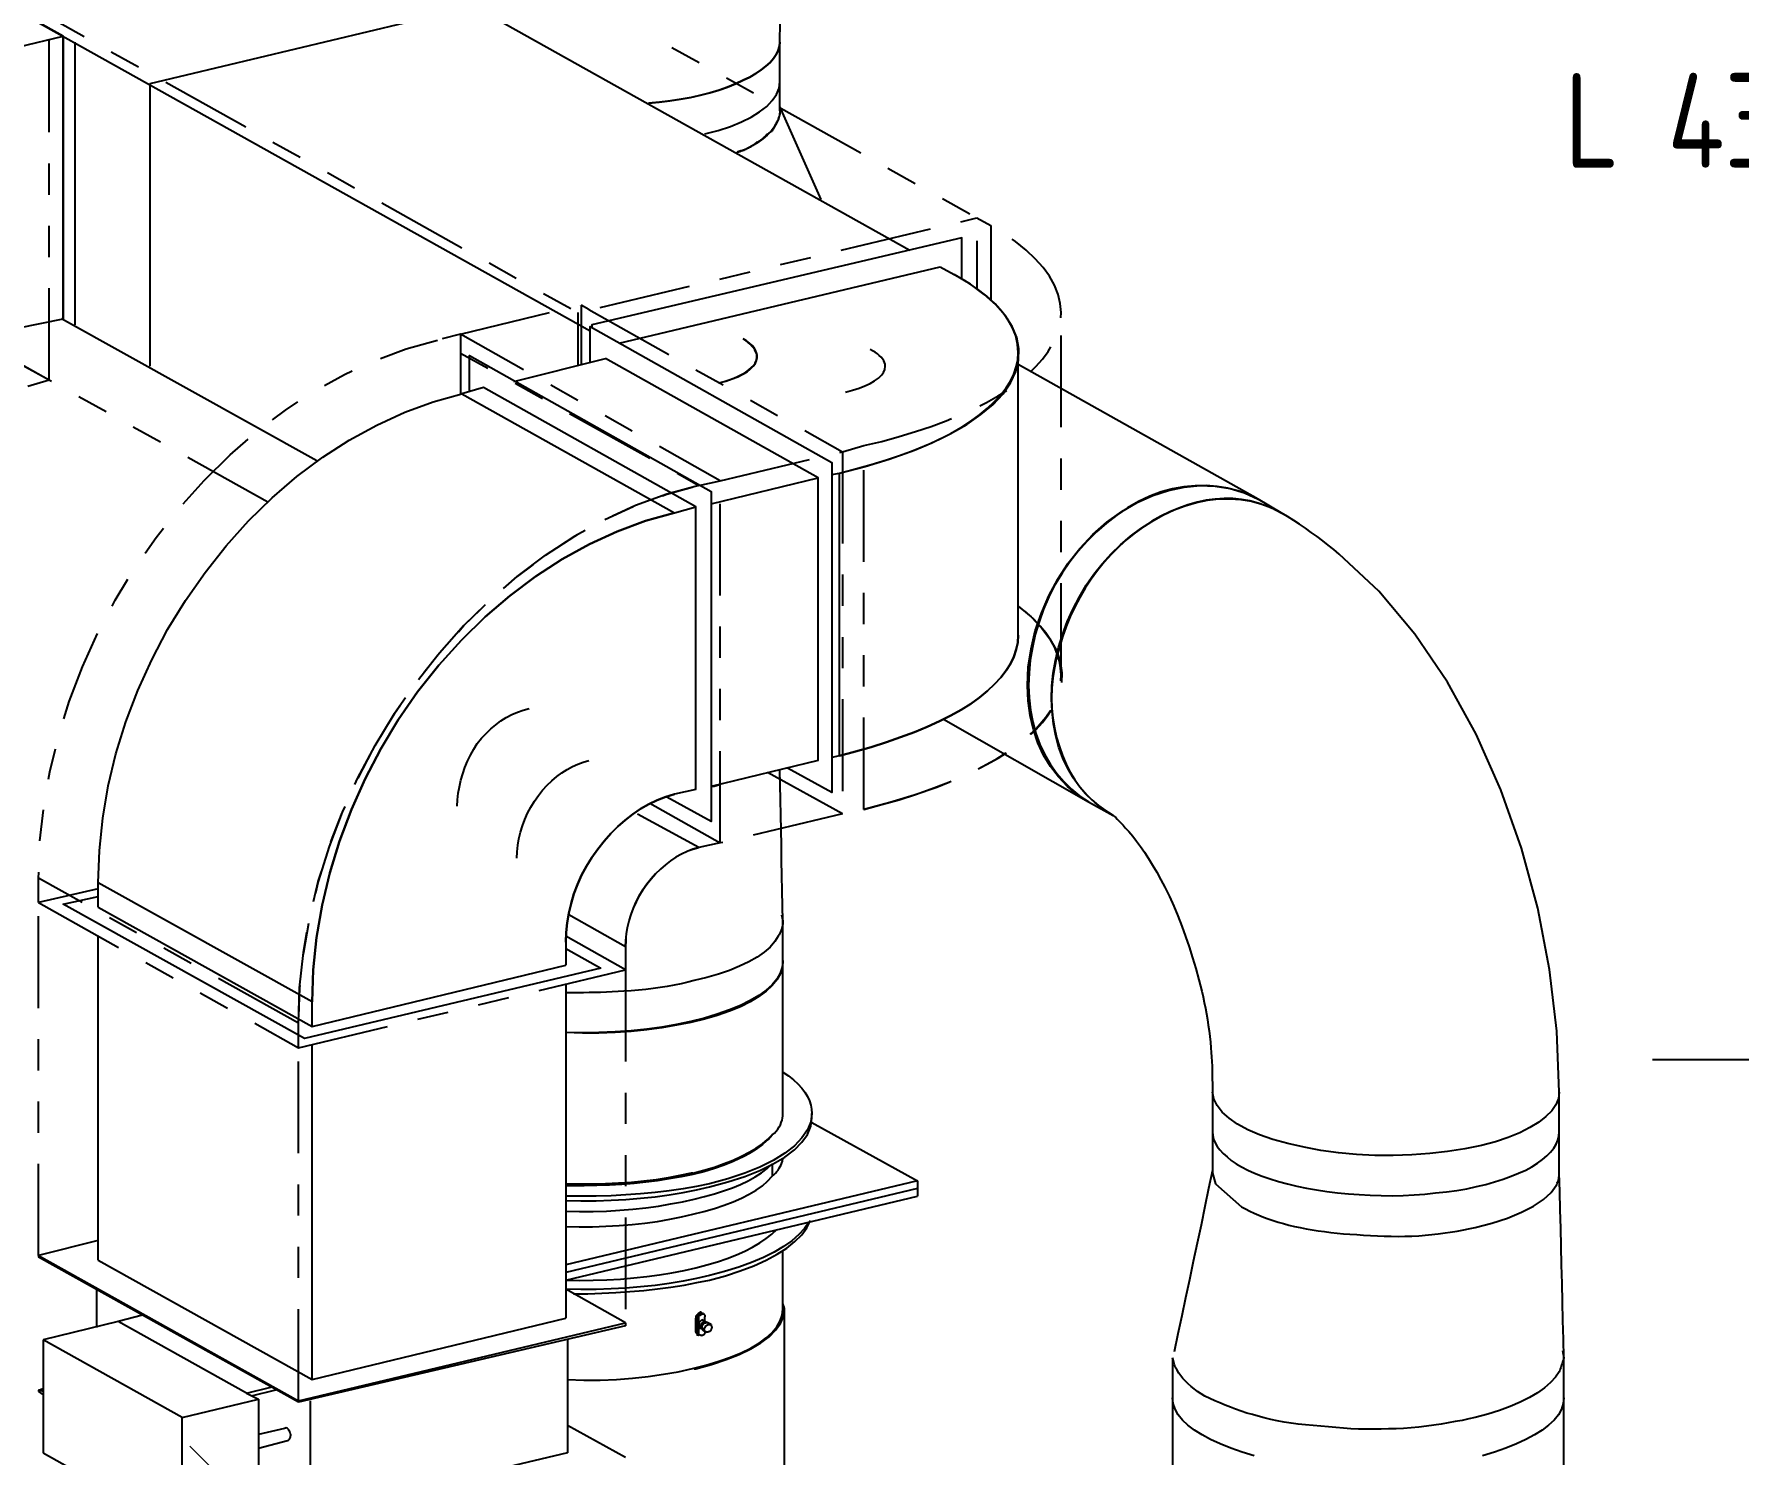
# Model space of a CAD drawing. Header units: metres. Extents: x 20 to 415, y 5 to 292.
# Drawn here: x 187.51 to 208.39, y 155.52 to 172.93 of the extents above; entities that cross this region are included whole.
import ezdxf

# ---------------------------------------------------------------- set-up
doc = ezdxf.new("R2010")
doc.units = ezdxf.units.M
for name, color, linetype in [('АРМАТУРА', 8, 'Continuous'), ('ВОЗДУХОВОДЫ', 7, 'Continuous'), ('ИЗОЛЯЦИЯ', 3, 'Continuous'), ('ОБОЗНАЧЕНИЯ', 7, 'Continuous'), ('ОБОРУДОВАНИЕ', 8, 'Continuous'), ('ПОЗИЦИИ', 1, 'Continuous')]:
    doc.layers.add(name, color=color, linetype=linetype)
doc.styles.add('GOST', font='isocpeur.ttf')

msp = doc.modelspace()

# ---------------------------------------------------------------- linework, layer by layer
at = {"layer": 'АРМАТУРА'}
for points in [[(198.327, 158.786), (194.021, 157.756)], [(188.291, 158.149), (187.561, 157.962)], [(187.561, 157.962), (187.561, 157.943)], [(187.561, 157.962), (190.744, 156.183)], [(190.744, 156.165), (187.561, 157.943)], [(188.291, 157.906), (190.913, 156.446)], [(188.273, 157.55), (188.273, 157.082)], [(194.751, 157.138), (194.021, 157.55)], [(195.687, 157.251), (195.687, 157.256), (195.685, 157.26), (195.683, 157.263), (195.681, 157.266), (195.678, 157.267), (195.675, 157.268), (195.673, 157.269), (195.671, 157.269), (195.669, 157.269), (195.669, 157.269)], [(188.535, 157.157), (187.617, 156.932)], [(188.834, 157.232), (188.535, 157.157)], [(190.108, 156.277), (188.535, 157.157)], [(190.744, 156.183), (194.751, 157.138)], [(194.751, 157.101), (190.744, 156.165)], [(190.913, 156.446), (194.021, 157.195)], [(194.751, 157.138), (194.751, 157.101)], [(195.631, 157.195), (195.631, 157.2), (195.631, 157.206), (195.632, 157.211), (195.632, 157.217), (195.634, 157.223), (195.635, 157.228), (195.637, 157.234), (195.641, 157.239), (195.645, 157.245), (195.65, 157.251), (195.655, 157.251), (195.661, 157.251), (195.667, 157.251), (195.672, 157.251), (195.678, 157.251), (195.683, 157.251), (195.689, 157.251), (195.695, 157.251), (195.7, 157.251), (195.706, 157.251)], [(195.706, 157.251), (195.7, 157.251), (195.695, 157.251), (195.689, 157.251), (195.683, 157.251), (195.678, 157.251), (195.672, 157.251), (195.667, 157.251), (195.661, 157.251), (195.655, 157.251), (195.65, 157.251), (195.645, 157.245), (195.641, 157.239), (195.637, 157.234), (195.635, 157.228), (195.634, 157.223), (195.632, 157.217), (195.632, 157.211), (195.631, 157.206), (195.631, 157.2), (195.631, 157.195)], [(195.631, 157.026), (195.631, 157.195)], [(195.65, 157.195), (195.65, 157.2), (195.65, 157.206), (195.65, 157.211), (195.651, 157.216), (195.652, 157.22), (195.654, 157.224), (195.656, 157.228), (195.659, 157.23), (195.663, 157.231), (195.669, 157.232), (195.674, 157.237), (195.68, 157.241), (195.685, 157.244), (195.69, 157.247), (195.694, 157.248), (195.698, 157.25), (195.701, 157.25), (195.704, 157.251), (195.705, 157.251), (195.706, 157.251)], [(195.65, 157.026), (195.65, 157.195)], [(195.687, 157.176), (195.65, 157.138)], [(195.65, 157.138), (195.65, 157.082)], [(195.706, 157.157), (195.669, 157.12)], [(195.669, 157.12), (195.669, 157.063)], [(195.725, 157.138), (195.724, 157.138), (195.721, 157.138), (195.717, 157.138), (195.712, 157.137), (195.706, 157.136), (195.701, 157.134), (195.695, 157.132), (195.691, 157.129), (195.688, 157.125), (195.687, 157.12), (195.682, 157.114), (195.678, 157.107), (195.675, 157.099), (195.674, 157.092), (195.673, 157.085), (195.674, 157.078), (195.675, 157.072), (195.678, 157.068), (195.682, 157.065), (195.687, 157.063)], [(195.725, 157.157), (195.687, 157.176)], [(195.762, 157.138), (195.756, 157.138), (195.749, 157.138), (195.741, 157.137), (195.733, 157.136), (195.725, 157.134), (195.716, 157.13), (195.708, 157.126), (195.7, 157.119), (195.693, 157.111), (195.687, 157.101), (195.687, 157.095), (195.687, 157.088), (195.688, 157.081), (195.689, 157.073), (195.69, 157.066), (195.691, 157.059), (195.694, 157.053), (195.697, 157.049), (195.701, 157.046), (195.706, 157.045)], [(195.706, 157.251), (195.711, 157.246), (195.715, 157.242), (195.718, 157.238), (195.721, 157.235), (195.722, 157.232), (195.724, 157.229), (195.724, 157.226), (195.724, 157.223), (195.725, 157.219), (195.725, 157.213)], [(195.762, 157.138), (195.706, 157.157)], [(195.743, 157.026), (195.738, 157.027), (195.733, 157.03), (195.727, 157.035), (195.723, 157.04), (195.72, 157.047), (195.718, 157.054), (195.717, 157.062), (195.718, 157.069), (195.72, 157.076), (195.725, 157.082), (195.73, 157.092), (195.736, 157.101), (195.742, 157.107), (195.748, 157.112), (195.755, 157.115), (195.762, 157.117), (195.77, 157.119), (195.779, 157.119), (195.789, 157.12), (195.8, 157.12)], [(195.725, 157.157), (195.725, 157.213)], [(195.762, 157.138), (195.725, 157.157)], [(195.8, 157.12), (195.762, 157.138)], [(195.8, 157.12), (195.8, 157.114), (195.801, 157.108), (195.803, 157.103), (195.805, 157.097), (195.807, 157.092), (195.808, 157.086), (195.808, 157.08), (195.807, 157.075), (195.804, 157.069), (195.8, 157.063), (195.799, 157.058), (195.798, 157.052), (195.795, 157.047), (195.792, 157.042), (195.788, 157.038), (195.783, 157.034), (195.778, 157.031), (195.773, 157.028), (195.768, 157.027), (195.762, 157.026)], [(189.321, 155.978), (187.617, 156.932)], [(187.617, 156.932), (187.617, 155.547)], [(194.04, 156.932), (194.04, 155.547)], [(195.65, 156.989), (195.645, 156.989), (195.641, 156.991), (195.637, 156.993), (195.635, 156.996), (195.634, 157), (195.632, 157.005), (195.632, 157.01), (195.631, 157.015), (195.631, 157.02), (195.631, 157.026)], [(195.631, 157.026), (195.631, 157.02), (195.631, 157.015), (195.632, 157.01), (195.632, 157.005), (195.634, 157), (195.635, 156.996), (195.637, 156.993), (195.641, 156.991), (195.645, 156.989), (195.65, 156.989)], [(195.669, 156.989), (195.663, 156.989), (195.659, 156.991), (195.656, 156.993), (195.654, 156.996), (195.652, 157), (195.651, 157.005), (195.65, 157.01), (195.65, 157.015), (195.65, 157.02), (195.65, 157.026)], [(195.725, 157.026), (195.724, 157.015), (195.721, 157.006), (195.716, 156.998), (195.71, 156.991), (195.704, 156.986), (195.696, 156.983), (195.689, 156.981), (195.682, 156.982), (195.675, 156.984), (195.669, 156.989)], [(195.706, 157.045), (195.743, 157.026)], [(195.762, 157.026), (195.762, 157.026), (195.76, 157.026), (195.758, 157.026), (195.756, 157.026), (195.753, 157.026), (195.75, 157.026), (195.748, 157.026), (195.745, 157.026), (195.744, 157.026), (195.743, 157.026)], [(187.561, 156.315), (187.617, 156.333)], [(187.561, 156.315), (187.561, 156.296)], [(187.617, 156.296), (187.561, 156.315)], [(190.108, 156.277), (190.407, 156.352)], [(190.108, 156.277), (190.257, 156.202)], [(190.463, 156.315), (190.164, 156.24)], [(189.321, 155.978), (190.257, 156.202)], [(190.257, 156.202), (190.257, 154.817)], [(190.744, 156.165), (190.744, 156.183)], [(190.894, 154.798), (190.894, 156.183)], [(189.321, 154.592), (189.321, 155.978)], [(190.576, 155.846), (190.257, 155.772)], [(190.651, 155.772), (190.645, 155.788), (190.639, 155.803), (190.633, 155.816), (190.627, 155.828), (190.62, 155.837), (190.613, 155.844), (190.605, 155.849), (190.596, 155.851), (190.586, 155.85), (190.576, 155.846)], [(194.04, 155.884), (194.751, 155.491)], [(190.257, 155.603), (190.613, 155.697)], [(190.613, 155.697), (190.619, 155.698), (190.624, 155.701), (190.629, 155.706), (190.635, 155.712), (190.639, 155.72), (190.643, 155.729), (190.646, 155.739), (190.649, 155.749), (190.65, 155.76), (190.651, 155.772)], [(187.617, 155.547), (189.321, 154.592)], [(194.04, 155.547), (190.894, 154.798)]]:
    msp.add_lwpolyline(points, dxfattribs=at)
at = {"layer": 'ВОЗДУХОВОДЫ'}
for points in [[(185.614, 177.341), (198.234, 170.282)], [(181.626, 176.386), (194.32, 169.29)], [(187.861, 172.903), (185.24, 174.364)], [(196.642, 172.829), (196.648, 173.072)], [(187.318, 172.772), (187.861, 172.903)], [(187.861, 169.44), (187.861, 172.903)], [(187.861, 172.903), (187.861, 169.44)], [(188.011, 169.365), (188.011, 172.829)], [(195.032, 172.08), (195.166, 172.093), (195.296, 172.109), (195.424, 172.129), (195.548, 172.152), (195.669, 172.178), (195.784, 172.208), (195.895, 172.241), (196, 172.277), (196.1, 172.317), (196.193, 172.361), (196.274, 172.401), (196.347, 172.443), (196.414, 172.488), (196.472, 172.533), (196.523, 172.581), (196.565, 172.629), (196.598, 172.678), (196.622, 172.728), (196.637, 172.778), (196.642, 172.829)], [(196.642, 172.829), (196.637, 172.778), (196.622, 172.728), (196.598, 172.678), (196.565, 172.629), (196.523, 172.581), (196.472, 172.533), (196.414, 172.488), (196.347, 172.443), (196.274, 172.401), (196.193, 172.361), (196.1, 172.317), (196.002, 172.277), (195.898, 172.241), (195.789, 172.208), (195.676, 172.178), (195.557, 172.152), (195.432, 172.129), (195.304, 172.109), (195.17, 172.093), (195.032, 172.08)], [(196.642, 172.342), (196.642, 172.829)], [(195.725, 171.705), (195.887, 171.748), (196.036, 171.797), (196.171, 171.851), (196.29, 171.91), (196.394, 171.974), (196.481, 172.042), (196.55, 172.114), (196.601, 172.188), (196.632, 172.264), (196.642, 172.342)], [(196.642, 171.986), (196.642, 172.342)], [(196.642, 171.986), (196.638, 171.935), (196.625, 171.885), (196.603, 171.836), (196.573, 171.786), (196.534, 171.738), (196.488, 171.691), (196.435, 171.645), (196.374, 171.601), (196.305, 171.558), (196.23, 171.518), (196.219, 171.513), (196.208, 171.509), (196.197, 171.505), (196.185, 171.502), (196.174, 171.499), (196.163, 171.496), (196.152, 171.493), (196.14, 171.49), (196.129, 171.486), (196.118, 171.481)], [(196.642, 171.967), (196.642, 171.949), (196.642, 171.943), (196.64, 171.937), (196.638, 171.932), (196.636, 171.926), (196.633, 171.921), (196.63, 171.915), (196.628, 171.909), (196.625, 171.904), (196.624, 171.898), (196.623, 171.892), (196.623, 171.887), (196.621, 171.881), (196.619, 171.875), (196.616, 171.869), (196.612, 171.862), (196.607, 171.855), (196.602, 171.847), (196.597, 171.838), (196.592, 171.828), (196.586, 171.818), (196.585, 171.812), (196.584, 171.806), (196.581, 171.8), (196.578, 171.794), (196.574, 171.787), (196.57, 171.78), (196.565, 171.772), (196.56, 171.763), (196.554, 171.753), (196.549, 171.743), (196.542, 171.737), (196.535, 171.731), (196.528, 171.726), (196.519, 171.72), (196.511, 171.715), (196.503, 171.709), (196.495, 171.703), (196.487, 171.698), (196.48, 171.692), (196.474, 171.686), (196.468, 171.681), (196.462, 171.675), (196.457, 171.67), (196.451, 171.664), (196.446, 171.658), (196.44, 171.653), (196.434, 171.647), (196.429, 171.642), (196.423, 171.636), (196.417, 171.63)], [(197.148, 170.9), (196.642, 172.042)], [(196.417, 171.63), (196.412, 171.63), (196.408, 171.628), (196.405, 171.626), (196.402, 171.624), (196.399, 171.621), (196.396, 171.618), (196.393, 171.616), (196.389, 171.614), (196.385, 171.612), (196.38, 171.612), (196.369, 171.605), (196.358, 171.598), (196.346, 171.591), (196.335, 171.583), (196.324, 171.574), (196.313, 171.566), (196.301, 171.558), (196.29, 171.55), (196.279, 171.543), (196.268, 171.537), (196.256, 171.531), (196.245, 171.525), (196.233, 171.52), (196.222, 171.514), (196.209, 171.509), (196.196, 171.503), (196.183, 171.497), (196.168, 171.492), (196.153, 171.486), (196.137, 171.481), (196.136, 171.481), (196.135, 171.481), (196.132, 171.481), (196.13, 171.481), (196.127, 171.481), (196.124, 171.481), (196.122, 171.481), (196.12, 171.481), (196.118, 171.481), (196.118, 171.481)], [(198.87, 169.926), (198.87, 170.432), (194.339, 169.365), (194.339, 169.327)], [(194.676, 169.14), (198.608, 170.076)], [(198.608, 170.076), (198.777, 169.983)], [(197.372, 167.549), (197.688, 167.631), (197.982, 167.721), (198.255, 167.818), (198.504, 167.921), (198.73, 168.031), (198.931, 168.146), (199.106, 168.266), (199.255, 168.391), (199.376, 168.52), (199.469, 168.653), (199.533, 168.794), (199.566, 168.934), (199.57, 169.072), (199.544, 169.21), (199.488, 169.346), (199.403, 169.48), (199.29, 169.611), (199.147, 169.738), (198.976, 169.863), (198.777, 169.983)], [(199.563, 169.028), (199.555, 169.129), (199.532, 169.23), (199.492, 169.33), (199.437, 169.429), (199.366, 169.526), (199.28, 169.622), (199.178, 169.716), (199.06, 169.808), (198.926, 169.897), (198.777, 169.983)], [(187.318, 169.327), (187.861, 169.44)], [(190.969, 167.698), (187.842, 169.44)], [(194.32, 168.897), (194.32, 169.346), (197.279, 167.68), (197.279, 163.635), (196.736, 163.935)], [(195.893, 168.653), (195.959, 168.671), (196.021, 168.691), (196.079, 168.713), (196.132, 168.736), (196.181, 168.761), (196.225, 168.787), (196.263, 168.814), (196.296, 168.841), (196.322, 168.869), (196.343, 168.897), (196.356, 168.93), (196.363, 168.962), (196.363, 168.993), (196.357, 169.024), (196.345, 169.054), (196.326, 169.083), (196.302, 169.112), (196.271, 169.14), (196.235, 169.168), (196.193, 169.196)], [(196.361, 168.972), (196.36, 168.994), (196.355, 169.017), (196.346, 169.039), (196.334, 169.061), (196.319, 169.084), (196.301, 169.106), (196.279, 169.129), (196.253, 169.151), (196.225, 169.174), (196.193, 169.196)], [(192.841, 168.541), (192.841, 168.99), (195.8, 167.324), (195.8, 163.28), (195.257, 163.579)], [(193.384, 168.672), (194.508, 168.953)], [(197.11, 164.029), (197.11, 167.492), (194.508, 168.953)], [(195.893, 168.653), (195.979, 168.677), (196.057, 168.703), (196.126, 168.73), (196.187, 168.76), (196.24, 168.791), (196.283, 168.825), (196.317, 168.859), (196.341, 168.895), (196.356, 168.933), (196.361, 168.972)], [(197.372, 167.549), (197.571, 167.6), (197.763, 167.654), (197.947, 167.711), (198.122, 167.77), (198.29, 167.832), (198.448, 167.896), (198.597, 167.964), (198.736, 168.034), (198.865, 168.108), (198.983, 168.185), (199.09, 168.264), (199.187, 168.345), (199.273, 168.426), (199.349, 168.509), (199.413, 168.592), (199.467, 168.677), (199.508, 168.763), (199.539, 168.85), (199.557, 168.938), (199.563, 169.028)], [(197.934, 168.859), (197.932, 168.882), (197.925, 168.904), (197.915, 168.926), (197.901, 168.948), (197.883, 168.969), (197.861, 168.99), (197.837, 169.01), (197.809, 169.029), (197.779, 169.048), (197.747, 169.065)], [(199.563, 165.564), (199.563, 169.028)], [(197.447, 168.541), (197.534, 168.565), (197.613, 168.59), (197.684, 168.618), (197.748, 168.648), (197.803, 168.679), (197.849, 168.712), (197.886, 168.747), (197.912, 168.783), (197.928, 168.82), (197.934, 168.859)], [(202.503, 167.23), (199.563, 168.878)], [(195.35, 167.062), (195.612, 167.137), (193.01, 168.597), (192.748, 168.522), (195.35, 167.062)], [(193.011, 168.591), (193.01, 168.591)], [(188.291, 162.531), (188.306, 162.925), (188.347, 163.321), (188.415, 163.717), (188.51, 164.111), (188.631, 164.501), (188.777, 164.886), (188.948, 165.263), (189.142, 165.631), (189.361, 165.988), (189.602, 166.332), (189.859, 166.658), (190.132, 166.964), (190.422, 167.247), (190.726, 167.507), (191.042, 167.743), (191.368, 167.953), (191.704, 168.138), (192.047, 168.294), (192.395, 168.423), (192.748, 168.522)], [(188.291, 162.231), (188.291, 162.531), (188.291, 162.531), (188.306, 162.925), (188.347, 163.321), (188.415, 163.717), (188.51, 164.111), (188.631, 164.501), (188.777, 164.886), (188.948, 165.263), (189.142, 165.631), (189.361, 165.988), (189.602, 166.332), (189.859, 166.658), (190.132, 166.964), (190.422, 167.247), (190.726, 167.507), (191.042, 167.743), (191.368, 167.953), (191.704, 168.138), (192.047, 168.294), (192.395, 168.423), (192.748, 168.522), (192.748, 168.522), (192.748, 168.522)], [(195.8, 167.174), (197.11, 167.492)], [(197.279, 167.53), (197.372, 167.549)], [(197.372, 164.085), (197.372, 167.549)], [(199.675, 164.946), (199.686, 165.171), (199.719, 165.395), (199.772, 165.617), (199.846, 165.835), (199.937, 166.046), (200.047, 166.25), (200.174, 166.444), (200.318, 166.626), (200.476, 166.795), (200.649, 166.949), (200.832, 167.079), (201.02, 167.187), (201.211, 167.273), (201.404, 167.337), (201.597, 167.378), (201.788, 167.396), (201.976, 167.39), (202.159, 167.361), (202.335, 167.308), (202.503, 167.23)], [(202.503, 167.23), (202.382, 167.286), (202.258, 167.331), (202.131, 167.365), (202, 167.386), (201.866, 167.397), (201.73, 167.395), (201.592, 167.381), (201.453, 167.356), (201.314, 167.318), (201.173, 167.268), (201.034, 167.201), (200.9, 167.122), (200.769, 167.034), (200.643, 166.937), (200.523, 166.83), (200.407, 166.715), (200.298, 166.592), (200.196, 166.462), (200.101, 166.325), (200.012, 166.182), (199.938, 166.034), (199.873, 165.882), (199.818, 165.728), (199.772, 165.571), (199.736, 165.414), (199.71, 165.257), (199.695, 165.101), (199.69, 164.946), (199.696, 164.795), (199.713, 164.646), (199.741, 164.498), (199.78, 164.357), (199.829, 164.223), (199.888, 164.097), (199.956, 163.98), (200.034, 163.87), (200.12, 163.769), (200.214, 163.678), (200.315, 163.596), (200.424, 163.523)], [(195.612, 163.673), (195.612, 167.137)], [(201.754, 167.193), (201.641, 167.161), (201.529, 167.121), (201.419, 167.074), (201.309, 167.02), (201.201, 166.959), (201.096, 166.891), (200.993, 166.817), (200.893, 166.736), (200.797, 166.649), (200.705, 166.556), (200.617, 166.459), (200.535, 166.357), (200.457, 166.251), (200.384, 166.141), (200.317, 166.027), (200.255, 165.91), (200.199, 165.791), (200.149, 165.668), (200.106, 165.542), (200.069, 165.414), (200.033, 165.29), (200.006, 165.165), (199.986, 165.04), (199.974, 164.916), (199.97, 164.792), (199.974, 164.669), (199.986, 164.547), (200.006, 164.428), (200.033, 164.311), (200.069, 164.197), (200.106, 164.088), (200.149, 163.984), (200.199, 163.885), (200.256, 163.793), (200.319, 163.706), (200.388, 163.624), (200.463, 163.548), (200.544, 163.478), (200.631, 163.414), (200.724, 163.355)], [(200.724, 163.355), (200.61, 163.427), (200.504, 163.509), (200.407, 163.601), (200.318, 163.701), (200.239, 163.811), (200.17, 163.929), (200.11, 164.055), (200.061, 164.189), (200.022, 164.33), (199.994, 164.478), (199.977, 164.631), (199.971, 164.785), (199.976, 164.941), (199.992, 165.098), (200.019, 165.255), (200.057, 165.412), (200.105, 165.569), (200.164, 165.725), (200.233, 165.879), (200.312, 166.032), (200.395, 166.175), (200.488, 166.31), (200.59, 166.438), (200.699, 166.559), (200.815, 166.671), (200.937, 166.775), (201.065, 166.87), (201.198, 166.956), (201.334, 167.033), (201.473, 167.099), (201.609, 167.15), (201.746, 167.189), (201.883, 167.216), (202.02, 167.232), (202.156, 167.235), (202.29, 167.226), (202.42, 167.204), (202.546, 167.17), (202.668, 167.122), (202.783, 167.062)], [(202.783, 167.062), (202.692, 167.109), (202.597, 167.149), (202.5, 167.182), (202.399, 167.208), (202.297, 167.226), (202.192, 167.236), (202.085, 167.238), (201.976, 167.231), (201.865, 167.216), (201.754, 167.193)], [(202.783, 167.062), (202.503, 167.23)], [(190.913, 161.07), (190.927, 161.465), (190.968, 161.861), (191.036, 162.257), (191.13, 162.651), (191.25, 163.041), (191.394, 163.426), (191.562, 163.802), (191.754, 164.17), (191.968, 164.527), (192.205, 164.871), (192.466, 165.198), (192.742, 165.503), (193.033, 165.787), (193.336, 166.047), (193.651, 166.283), (193.976, 166.493), (194.31, 166.677), (194.651, 166.834), (194.998, 166.963), (195.35, 167.062)], [(190.913, 161.07), (190.927, 161.465), (190.968, 161.861), (191.036, 162.257), (191.13, 162.651), (191.25, 163.041), (191.394, 163.426), (191.562, 163.802), (191.754, 164.17), (191.968, 164.527), (192.205, 164.871), (192.466, 165.198), (192.742, 165.503), (193.033, 165.787), (193.336, 166.047), (193.651, 166.283), (193.976, 166.493), (194.31, 166.677), (194.651, 166.834), (194.998, 166.963), (195.35, 167.062)], [(195.35, 167.062), (194.998, 166.963), (194.651, 166.834), (194.31, 166.677), (193.976, 166.493), (193.651, 166.283), (193.336, 166.047), (193.033, 165.787), (192.742, 165.503), (192.466, 165.198), (192.205, 164.871), (191.968, 164.527), (191.754, 164.17), (191.562, 163.802), (191.394, 163.426), (191.25, 163.041), (191.13, 162.651), (191.036, 162.257), (190.968, 161.861), (190.927, 161.465), (190.913, 161.07), (190.913, 161.07), (190.913, 161.07)], [(206.191, 159.966), (206.161, 160.713), (206.072, 161.467), (205.927, 162.217), (205.727, 162.954), (205.475, 163.668), (205.172, 164.35), (204.82, 164.989), (204.422, 165.576), (203.98, 166.102), (203.495, 166.556), (203.427, 166.612), (203.36, 166.666), (203.292, 166.72), (203.223, 166.772), (203.153, 166.823), (203.082, 166.873), (203.01, 166.922), (202.937, 166.97), (202.861, 167.016), (202.783, 167.062)], [(199.563, 165.564), (199.557, 165.475), (199.539, 165.386), (199.508, 165.299), (199.467, 165.213), (199.413, 165.129), (199.349, 165.045), (199.273, 164.962), (199.187, 164.881), (199.09, 164.801), (198.983, 164.721), (198.865, 164.649), (198.736, 164.578), (198.597, 164.508), (198.448, 164.441), (198.29, 164.375), (198.122, 164.312), (197.947, 164.251), (197.763, 164.192), (197.571, 164.137), (197.372, 164.085), (197.372, 164.085), (197.279, 164.066)], [(197.372, 164.085), (197.571, 164.137), (197.763, 164.192), (197.947, 164.251), (198.122, 164.312), (198.29, 164.375), (198.448, 164.441), (198.597, 164.508), (198.736, 164.578), (198.865, 164.649), (198.983, 164.721), (199.09, 164.801), (199.187, 164.881), (199.273, 164.962), (199.349, 165.045), (199.413, 165.129), (199.467, 165.213), (199.508, 165.299), (199.539, 165.386), (199.557, 165.475), (199.563, 165.564)], [(197.372, 164.085), (197.571, 164.137), (197.763, 164.192), (197.947, 164.251), (198.122, 164.312), (198.29, 164.375), (198.448, 164.441), (198.597, 164.508), (198.736, 164.578), (198.865, 164.649), (198.983, 164.721), (199.09, 164.801), (199.187, 164.881), (199.273, 164.962), (199.349, 165.045), (199.413, 165.129), (199.467, 165.213), (199.508, 165.299), (199.539, 165.386), (199.557, 165.475), (199.563, 165.564)], [(200.424, 163.523), (200.29, 163.609), (200.167, 163.711), (200.056, 163.826), (199.958, 163.954), (199.874, 164.094), (199.804, 164.246), (199.749, 164.408), (199.708, 164.579), (199.684, 164.759), (199.675, 164.946)], [(192.691, 163.467), (192.694, 163.546), (192.702, 163.626), (192.716, 163.706), (192.734, 163.786), (192.757, 163.865), (192.785, 163.943), (192.816, 164.019), (192.852, 164.094), (192.892, 164.166), (192.935, 164.235), (192.987, 164.3), (193.043, 164.36), (193.101, 164.416), (193.162, 164.467), (193.225, 164.513), (193.291, 164.554), (193.359, 164.59), (193.428, 164.62), (193.499, 164.646), (193.571, 164.665)], [(192.691, 163.467), (192.694, 163.546), (192.702, 163.626), (192.716, 163.706), (192.734, 163.786), (192.757, 163.865), (192.785, 163.943), (192.816, 164.019), (192.852, 164.094), (192.892, 164.166), (192.935, 164.235), (192.987, 164.3), (193.043, 164.36), (193.101, 164.416), (193.162, 164.467), (193.225, 164.513), (193.291, 164.554), (193.359, 164.59), (193.428, 164.62), (193.499, 164.646), (193.571, 164.665)], [(198.646, 164.534), (200.424, 163.523)], [(193.422, 162.83), (193.425, 162.91), (193.433, 162.989), (193.446, 163.069), (193.466, 163.149), (193.49, 163.228), (193.519, 163.306), (193.553, 163.383), (193.592, 163.457), (193.636, 163.529), (193.684, 163.598), (193.736, 163.663), (193.791, 163.724), (193.849, 163.78), (193.909, 163.831), (193.972, 163.877), (194.036, 163.918), (194.101, 163.953), (194.167, 163.984), (194.234, 164.009), (194.302, 164.029)], [(193.422, 162.83), (193.425, 162.91), (193.433, 162.989), (193.446, 163.069), (193.466, 163.149), (193.49, 163.228), (193.519, 163.306), (193.553, 163.383), (193.592, 163.457), (193.636, 163.529), (193.684, 163.598), (193.736, 163.663), (193.791, 163.724), (193.849, 163.78), (193.909, 163.831), (193.972, 163.877), (194.036, 163.918), (194.101, 163.953), (194.167, 163.984), (194.234, 164.009), (194.302, 164.029)], [(197.11, 164.029), (195.8, 163.71)], [(195.8, 163.71), (195.811, 163.711), (195.824, 163.712), (195.837, 163.715), (195.851, 163.718), (195.865, 163.722), (195.879, 163.727), (195.893, 163.731), (195.906, 163.737), (195.919, 163.742), (195.931, 163.748)], [(196.68, 162.063), (196.675, 162.248), (196.67, 162.433), (196.667, 162.619), (196.664, 162.804), (196.661, 162.989), (196.658, 163.175), (196.655, 163.36), (196.651, 163.546), (196.647, 163.731), (196.642, 163.916)], [(195.35, 163.617), (195.244, 163.584), (195.14, 163.543), (195.037, 163.493), (194.937, 163.436), (194.84, 163.371), (194.746, 163.299), (194.656, 163.219), (194.571, 163.133), (194.49, 163.041), (194.414, 162.943), (194.339, 162.839), (194.272, 162.732), (194.214, 162.622), (194.162, 162.508), (194.119, 162.393), (194.084, 162.275), (194.056, 162.157), (194.037, 162.038), (194.025, 161.919), (194.021, 161.801)], [(194.021, 161.801), (194.025, 161.919), (194.037, 162.038), (194.056, 162.157), (194.084, 162.275), (194.119, 162.393), (194.162, 162.508), (194.214, 162.622), (194.272, 162.732), (194.339, 162.839), (194.414, 162.943), (194.49, 163.041), (194.571, 163.133), (194.656, 163.219), (194.746, 163.299), (194.84, 163.371), (194.937, 163.436), (195.037, 163.493), (195.14, 163.543), (195.244, 163.584), (195.35, 163.617), (195.35, 163.617), (195.35, 163.617)], [(195.612, 163.673), (195.35, 163.617)], [(200.424, 163.523), (200.724, 163.355)], [(200.724, 163.355), (200.721, 163.358), (200.723, 163.357), (200.73, 163.352), (200.741, 163.342), (200.757, 163.329), (200.775, 163.311), (200.796, 163.29), (200.82, 163.265), (200.846, 163.237), (200.874, 163.205), (200.919, 163.157), (200.966, 163.102), (201.013, 163.041), (201.061, 162.975), (201.11, 162.903), (201.16, 162.826), (201.209, 162.744), (201.26, 162.658), (201.31, 162.568), (201.36, 162.475), (201.415, 162.361), (201.468, 162.243), (201.519, 162.123), (201.567, 162), (201.613, 161.873), (201.657, 161.744), (201.699, 161.612), (201.738, 161.478), (201.775, 161.341), (201.81, 161.201), (201.826, 161.133), (201.841, 161.065), (201.855, 160.995), (201.868, 160.925), (201.88, 160.855), (201.891, 160.785), (201.9, 160.715), (201.909, 160.645), (201.916, 160.577), (201.922, 160.509), (201.927, 160.452), (201.931, 160.396), (201.934, 160.341), (201.937, 160.285), (201.939, 160.23), (201.94, 160.176), (201.94, 160.122), (201.941, 160.069), (201.941, 160.017), (201.941, 159.966)], [(190.913, 161.07), (188.291, 162.531)], [(194.451, 161.482), (190.819, 160.621), (187.861, 162.269), (188.291, 162.362)], [(188.291, 162.231), (190.913, 160.771)], [(196.68, 162.063), (196.679, 162.045), (196.677, 162.027), (196.675, 162.008), (196.671, 161.989), (196.666, 161.969), (196.659, 161.949), (196.652, 161.93), (196.644, 161.911), (196.634, 161.893), (196.623, 161.875), (196.581, 161.809), (196.523, 161.743), (196.451, 161.68), (196.363, 161.62), (196.263, 161.562), (196.15, 161.507), (196.026, 161.457), (195.891, 161.41), (195.747, 161.369), (195.594, 161.332), (195.514, 161.311), (195.432, 161.292), (195.349, 161.275), (195.264, 161.259), (195.177, 161.246), (195.089, 161.234), (195.001, 161.224), (194.912, 161.215), (194.822, 161.208), (194.732, 161.201), (194.66, 161.196), (194.588, 161.192), (194.517, 161.189), (194.447, 161.187), (194.377, 161.185), (194.306, 161.184), (194.236, 161.183), (194.165, 161.183), (194.093, 161.183), (194.021, 161.183)], [(196.661, 162.138), (196.68, 162.063)], [(196.68, 161.576), (196.68, 162.063)], [(188.291, 157.906), (188.291, 161.875)], [(194.021, 161.801), (194.021, 161.52)], [(194.021, 161.726), (194.451, 161.482)], [(190.913, 160.771), (194.021, 161.52)], [(196.68, 161.576), (196.671, 161.498), (196.646, 161.423), (196.605, 161.351), (196.547, 161.281), (196.474, 161.213), (196.384, 161.149), (196.28, 161.087), (196.159, 161.028), (196.024, 160.973), (195.874, 160.921), (195.718, 160.873), (195.552, 160.831), (195.378, 160.794), (195.198, 160.763), (195.011, 160.738), (194.819, 160.718), (194.623, 160.704), (194.424, 160.696), (194.223, 160.693), (194.021, 160.696)], [(196.68, 161.557), (196.671, 161.484), (196.646, 161.412), (196.605, 161.34), (196.547, 161.27), (196.474, 161.201), (196.384, 161.135), (196.28, 161.072), (196.159, 161.011), (196.024, 160.955), (195.874, 160.902), (195.718, 160.859), (195.552, 160.819), (195.378, 160.784), (195.198, 160.754), (195.011, 160.729), (194.819, 160.709), (194.623, 160.695), (194.424, 160.689), (194.223, 160.689), (194.021, 160.696)], [(196.68, 159.703), (196.68, 161.576)], [(194.021, 161.276), (194.021, 157.195)], [(190.913, 160.771), (190.913, 161.07)], [(190.913, 156.446), (190.913, 160.546)], [(201.941, 159.966), (201.941, 159.479)], [(205.236, 159.31), (205.034, 159.269), (204.823, 159.237), (204.605, 159.212), (204.383, 159.196), (204.157, 159.189), (203.931, 159.19), (203.707, 159.201), (203.486, 159.222), (203.271, 159.252), (203.064, 159.292), (202.865, 159.335), (202.683, 159.385), (202.52, 159.442), (202.375, 159.505), (202.25, 159.572), (202.145, 159.645), (202.061, 159.721), (201.998, 159.8), (201.958, 159.882), (201.941, 159.966)], [(206.191, 159.966), (206.181, 159.888), (206.149, 159.811), (206.098, 159.737), (206.027, 159.665), (205.938, 159.596), (205.831, 159.53), (205.707, 159.468), (205.566, 159.411), (205.409, 159.358), (205.236, 159.31)], [(206.191, 159.479), (206.191, 159.966)], [(206.191, 159.966), (206.191, 159.966), (206.191, 159.966)], [(201.941, 159.479), (201.941, 158.973)], [(201.941, 159.479), (201.945, 159.434), (201.956, 159.389), (201.975, 159.345), (202.001, 159.3), (202.034, 159.257), (202.074, 159.213), (202.121, 159.171), (202.173, 159.129), (202.232, 159.088), (202.297, 159.048)], [(202.297, 159.048), (202.374, 159.009), (202.458, 158.972), (202.549, 158.936), (202.647, 158.902), (202.751, 158.87), (202.86, 158.841), (202.975, 158.813), (203.094, 158.789), (203.218, 158.767), (203.345, 158.749), (203.475, 158.733), (203.607, 158.72), (203.741, 158.709), (203.875, 158.702), (204.01, 158.697), (204.145, 158.696), (204.279, 158.699), (204.412, 158.705), (204.544, 158.715), (204.674, 158.73), (204.807, 158.743), (204.935, 158.761), (205.058, 158.782), (205.177, 158.807), (205.29, 158.835), (205.398, 158.866), (205.502, 158.899), (205.6, 158.935), (205.692, 158.972), (205.779, 159.011), (205.854, 159.051), (205.923, 159.094), (205.984, 159.138), (206.037, 159.184), (206.083, 159.231), (206.122, 159.279), (206.152, 159.328), (206.173, 159.378), (206.187, 159.428), (206.191, 159.479)], [(206.191, 158.973), (206.191, 159.479)], [(196.549, 158.936), (196.57, 158.953), (196.589, 158.972), (196.606, 158.991), (196.622, 159.011), (196.635, 159.032), (196.647, 159.053), (196.657, 159.075), (196.666, 159.097), (196.673, 159.119), (196.68, 159.142)], [(196.549, 159.086), (196.549, 158.936)], [(201.941, 159.011), (201.895, 158.786), (201.849, 158.562), (201.802, 158.337), (201.755, 158.113), (201.707, 157.89), (201.659, 157.667), (201.612, 157.445), (201.565, 157.223), (201.518, 157.002), (201.473, 156.783)], [(201.941, 158.973), (201.978, 158.842)], [(202.297, 158.561), (202.348, 158.534), (202.4, 158.507), (202.454, 158.482), (202.509, 158.458), (202.566, 158.435), (202.624, 158.413), (202.684, 158.392), (202.747, 158.373), (202.811, 158.354), (202.877, 158.337), (202.946, 158.32), (203.016, 158.305), (203.088, 158.291), (203.162, 158.278), (203.237, 158.266), (203.314, 158.256), (203.391, 158.246), (203.469, 158.238), (203.547, 158.231), (203.626, 158.224), (203.71, 158.219), (203.794, 158.213), (203.879, 158.209), (203.963, 158.204), (204.047, 158.201), (204.131, 158.199), (204.216, 158.198), (204.3, 158.199), (204.384, 158.201), (204.469, 158.206), (204.707, 158.228), (204.939, 158.263), (205.159, 158.307), (205.366, 158.361), (205.557, 158.423), (205.728, 158.493), (205.876, 158.569), (205.998, 158.65), (206.092, 158.735), (206.154, 158.823), (206.159, 158.835), (206.165, 158.848), (206.17, 158.862), (206.175, 158.876), (206.179, 158.891), (206.183, 158.907), (206.187, 158.923), (206.189, 158.94), (206.191, 158.956), (206.191, 158.973)], [(206.247, 156.708), (206.242, 156.937), (206.236, 157.166), (206.23, 157.394), (206.225, 157.621), (206.219, 157.848), (206.214, 158.073), (206.208, 158.299), (206.202, 158.524), (206.197, 158.749), (206.191, 158.973)], [(201.978, 158.842), (202.297, 158.561)], [(188.298, 157.914), (188.298, 157.914)], [(196.68, 157.307), (196.68, 158.018)], [(194.04, 156.446), (194.242, 156.438), (194.443, 156.438), (194.642, 156.446), (194.838, 156.46), (195.03, 156.481), (195.217, 156.508), (195.397, 156.54), (195.571, 156.579), (195.737, 156.622), (195.893, 156.67), (196.038, 156.718), (196.169, 156.771), (196.286, 156.828), (196.388, 156.889), (196.476, 156.954), (196.548, 157.021), (196.605, 157.09), (196.646, 157.162), (196.671, 157.234), (196.68, 157.307)], [(195.612, 156.577), (195.806, 156.63), (195.984, 156.689), (196.144, 156.752), (196.286, 156.82), (196.408, 156.893), (196.51, 156.969), (196.591, 157.049), (196.65, 157.132), (196.686, 157.218), (196.698, 157.307)], [(195.669, 157.269), (195.663, 157.264), (195.657, 157.26), (195.652, 157.257), (195.647, 157.254), (195.643, 157.251), (195.639, 157.248), (195.636, 157.245), (195.633, 157.241), (195.632, 157.237), (195.631, 157.232), (195.626, 157.231), (195.622, 157.23), (195.619, 157.228), (195.616, 157.224), (195.615, 157.22), (195.614, 157.216), (195.613, 157.211), (195.613, 157.206), (195.612, 157.2), (195.612, 157.195)], [(196.698, 157.307), (196.698, 157.318), (196.696, 157.327), (196.694, 157.336), (196.692, 157.344), (196.689, 157.351), (196.686, 157.358), (196.684, 157.365), (196.682, 157.371), (196.68, 157.376), (196.68, 157.382)], [(196.698, 156.82), (196.698, 157.307)], [(195.612, 157.026), (195.612, 157.195)], [(195.612, 157.026), (195.612, 157.025), (195.613, 157.024), (195.613, 157.022), (195.614, 157.019), (195.615, 157.017), (195.616, 157.014), (195.619, 157.011), (195.622, 157.009), (195.626, 157.008), (195.631, 157.007), (195.631, 157.007), (195.631, 157.005), (195.631, 157.003), (195.631, 157.001), (195.631, 156.998), (195.631, 156.995), (195.631, 156.993), (195.631, 156.991), (195.631, 156.989), (195.631, 156.989)], [(196.698, 154.199), (196.698, 156.82)], [(201.454, 156.708), (201.454, 156.221)], [(201.847, 156.24), (201.803, 156.268), (201.76, 156.298), (201.719, 156.329), (201.68, 156.36), (201.644, 156.392), (201.61, 156.424), (201.579, 156.457), (201.553, 156.491), (201.529, 156.524), (201.51, 156.558), (201.5, 156.57), (201.492, 156.582), (201.485, 156.596), (201.48, 156.611), (201.475, 156.626), (201.471, 156.642), (201.467, 156.658), (201.463, 156.674), (201.459, 156.691), (201.454, 156.708)], [(206.247, 156.708), (206.242, 156.691), (206.236, 156.674), (206.23, 156.657), (206.225, 156.64), (206.219, 156.623), (206.214, 156.607), (206.208, 156.59), (206.202, 156.573), (206.197, 156.556), (206.191, 156.539), (206.145, 156.473), (206.084, 156.407), (206.01, 156.344), (205.923, 156.282), (205.824, 156.223), (205.712, 156.167), (205.59, 156.114), (205.457, 156.065), (205.314, 156.019), (205.161, 155.978), (205.082, 155.961), (205, 155.944), (204.916, 155.928), (204.83, 155.913), (204.742, 155.898), (204.653, 155.884), (204.562, 155.872), (204.47, 155.862), (204.376, 155.853), (204.281, 155.846), (204.191, 155.841), (204.1, 155.838), (204.008, 155.835), (203.915, 155.834), (203.823, 155.835), (203.73, 155.837), (203.638, 155.841), (203.546, 155.847), (203.454, 155.855), (203.364, 155.865), (203.269, 155.871), (203.175, 155.879), (203.083, 155.888), (202.993, 155.898), (202.905, 155.91), (202.819, 155.923), (202.736, 155.939), (202.655, 155.956), (202.577, 155.975), (202.503, 155.996), (202.431, 156.014), (202.361, 156.034), (202.293, 156.056), (202.226, 156.079), (202.161, 156.104), (202.097, 156.13), (202.034, 156.157), (201.971, 156.184), (201.909, 156.212), (201.847, 156.24)], [(206.229, 156.801), (206.247, 156.708)], [(206.247, 156.221), (206.247, 156.708)], [(195.594, 156.577), (195.599, 156.577), (195.603, 156.577), (195.606, 156.577), (195.608, 156.577), (195.61, 156.577), (195.611, 156.577), (195.612, 156.577), (195.612, 156.577), (195.612, 156.577), (195.612, 156.577)], [(187.561, 156.296), (187.617, 156.258)], [(201.454, 156.221), (201.454, 154.199)], [(202.452, 155.511), (202.305, 155.555), (202.166, 155.603), (202.037, 155.655), (201.919, 155.709), (201.814, 155.765), (201.721, 155.823), (201.641, 155.884), (201.575, 155.947), (201.523, 156.012), (201.485, 156.079), (201.462, 156.149), (201.454, 156.221)], [(202.452, 155.511), (202.305, 155.555), (202.166, 155.603), (202.037, 155.655), (201.919, 155.709), (201.814, 155.765), (201.721, 155.823), (201.641, 155.884), (201.575, 155.947), (201.523, 156.012), (201.485, 156.079), (201.462, 156.149), (201.454, 156.221)], [(206.247, 156.221), (206.24, 156.149), (206.216, 156.079), (206.179, 156.012), (206.126, 155.947), (206.06, 155.884), (205.98, 155.823), (205.888, 155.765), (205.782, 155.709), (205.665, 155.655), (205.536, 155.603), (205.397, 155.555), (205.249, 155.511)], [(206.247, 156.221), (206.24, 156.149), (206.216, 156.079), (206.179, 156.012), (206.126, 155.947), (206.06, 155.884), (205.98, 155.823), (205.888, 155.765), (205.782, 155.709), (205.665, 155.655), (205.536, 155.603), (205.397, 155.555), (205.249, 155.511)], [(206.247, 154.367), (206.247, 156.221)]]:
    msp.add_lwpolyline(points, dxfattribs=at)
at = {"layer": 'ИЗОЛЯЦИЯ'}
for points in [[(187.786, 173.084), (188.119, 172.898)], [(187.692, 171.724), (187.692, 172.847)], [(188.452, 172.712), (188.786, 172.525)], [(195.32, 172.765), (195.653, 172.579)], [(189.119, 172.339), (190.1, 171.791)], [(195.987, 172.392), (196.32, 172.206)], [(196.654, 172.019), (197.634, 171.471)], [(190.433, 171.604), (190.767, 171.418)], [(187.692, 170.96), (187.692, 171.342)], [(197.967, 171.285), (198.301, 171.098)], [(191.1, 171.231), (191.433, 171.045)], [(191.767, 170.859), (192.747, 170.31)], [(198.634, 170.912), (198.968, 170.726)], [(198.858, 170.628), (199.057, 170.675)], [(199.057, 170.675), (199.226, 170.582)], [(187.692, 170.196), (187.692, 170.578)], [(197.393, 170.28), (198.486, 170.54)], [(199.226, 170.582), (199.226, 169.664)], [(199.531, 170.385), (199.487, 170.415)], [(199.057, 170.396), (199.057, 169.814)], [(199.66, 170.282), (199.531, 170.385)], [(199.772, 170.176), (199.66, 170.282)], [(193.081, 170.124), (193.414, 169.938)], [(195.907, 169.927), (196.278, 170.015)], [(196.65, 170.104), (197.022, 170.192)], [(199.867, 170.069), (199.772, 170.176)], [(199.946, 169.96), (199.867, 170.069)], [(187.692, 168.691), (187.692, 169.814)], [(194.442, 169.579), (195.535, 169.839)], [(200.007, 169.85), (199.946, 169.96)], [(200.052, 169.739), (200.007, 169.85)], [(193.747, 169.751), (194.081, 169.565)], [(194.193, 169.604), (194.194, 169.604)], [(194.302, 169.552), (194.208, 169.608)], [(194.208, 169.608), (194.208, 168.878)], [(200.078, 169.627), (200.052, 169.739)], [(200.087, 169.515), (200.078, 169.627)], [(192.729, 169.252), (193.821, 169.515)], [(194.171, 168.859), (194.171, 169.515)], [(194.302, 169.552), (195.282, 169.003)], [(200.083, 169.453), (200.087, 169.515)], [(192.063, 169.07), (192.448, 169.178)], [(192.448, 169.178), (192.45, 169.178)], [(192.448, 169.178), (192.45, 169.178)], [(192.729, 169.252), (192.504, 169.192)], [(193.504, 168.815), (192.729, 169.252)], [(192.729, 169.252), (192.729, 168.522)], [(200.087, 168.11), (200.087, 169.234)], [(191.751, 168.955), (192.063, 169.07)], [(192.732, 169.02), (193.066, 168.835)], [(199.861, 168.946), (199.93, 169.04)], [(199.93, 169.04), (199.963, 169.094)], [(187.721, 168.671), (187.318, 168.897)], [(187.318, 168.897), (187.692, 168.691)], [(191.064, 168.622), (191.308, 168.757)], [(191.308, 168.757), (191.402, 168.801)], [(195.615, 168.816), (195.948, 168.629)], [(199.723, 168.799), (199.778, 168.853)], [(199.778, 168.853), (199.861, 168.946)], [(187.43, 168.616), (187.692, 168.691)], [(193.399, 168.649), (193.733, 168.464)], [(194.169, 168.439), (193.837, 168.627)], [(199.316, 168.495), (199.424, 168.562)], [(188.388, 168.299), (188.055, 168.485)], [(190.585, 168.321), (190.739, 168.422)], [(196.282, 168.443), (196.615, 168.256)], [(199.092, 168.374), (199.172, 168.415)], [(199.172, 168.415), (199.316, 168.495)], [(190.427, 168.202), (190.585, 168.321)], [(194.067, 168.278), (195.049, 167.732)], [(194.835, 168.063), (194.502, 168.251)], [(198.305, 168.057), (198.498, 168.121)], [(198.498, 168.121), (198.681, 168.19)], [(198.681, 168.19), (198.744, 168.216)], [(189.055, 167.927), (188.722, 168.113)], [(189.908, 167.772), (190.129, 167.964)], [(196.948, 168.069), (197.41, 167.811)], [(197.672, 167.886), (197.892, 167.938)], [(197.892, 167.938), (198.103, 167.996)], [(198.103, 167.996), (198.305, 168.057)], [(190.37, 167.193), (189.389, 167.741)], [(189.59, 167.459), (189.908, 167.772)], [(195.912, 167.455), (195.167, 167.876)], [(195.912, 167.455), (197.005, 167.715)], [(197.376, 167.803), (197.41, 167.811)], [(197.41, 167.811), (197.672, 167.886)], [(197.41, 167.811), (197.41, 166.687)], [(200.087, 167.346), (200.087, 167.728)], [(195.383, 167.547), (195.65, 167.399)], [(197.672, 166.463), (197.672, 167.586)], [(189.333, 167.173), (189.59, 167.459)], [(195.259, 167.292), (194.874, 167.151)], [(195.203, 167.271), (195.259, 167.292)], [(195.65, 167.399), (195.259, 167.292)], [(195.259, 167.292), (195.57, 167.377)], [(195.65, 167.399), (195.912, 167.455)], [(194.498, 166.979), (194.845, 167.138)], [(194.874, 167.151), (194.594, 167.023)], [(195.912, 166.051), (195.912, 167.174)], [(189.003, 166.762), (189.093, 166.876)], [(200.087, 166.582), (200.087, 166.964)], [(188.867, 166.568), (189.003, 166.762)], [(193.771, 166.542), (194.129, 166.775)], [(194.129, 166.775), (193.93, 166.646)], [(194.256, 166.845), (194.129, 166.775)], [(194.129, 166.775), (194.164, 166.795)], [(193.424, 166.281), (193.771, 166.542)], [(188.501, 165.992), (188.657, 166.249)], [(193.256, 166.136), (193.424, 166.281)], [(193.424, 166.281), (193.318, 166.19)], [(193.618, 166.427), (193.424, 166.281)], [(197.41, 166.305), (197.41, 165.923)], [(197.672, 165.699), (197.672, 166.081)], [(200.087, 165.077), (200.087, 166.201)], [(188.463, 165.92), (188.501, 165.992)], [(193.033, 165.936), (192.773, 165.681)], [(192.773, 165.681), (192.974, 165.878)], [(199.664, 165.84), (199.563, 165.92)], [(199.563, 165.92), (199.719, 165.789)], [(199.754, 165.758), (199.664, 165.84)], [(192.773, 165.681), (192.471, 165.343)], [(192.706, 165.606), (192.773, 165.681)], [(195.912, 165.287), (195.912, 165.669)], [(199.719, 165.789), (199.848, 165.655)], [(199.833, 165.675), (199.754, 165.758)], [(199.901, 165.591), (199.833, 165.675)], [(199.848, 165.655), (199.951, 165.52)], [(188.099, 165.174), (188.285, 165.582)], [(197.41, 165.541), (197.41, 165.159)], [(199.959, 165.505), (199.901, 165.591)], [(199.951, 165.52), (200.027, 165.382)], [(200.005, 165.42), (199.959, 165.505)], [(200.041, 165.333), (200.005, 165.42)], [(192.216, 165.021), (192.453, 165.321)], [(192.471, 165.343), (192.281, 165.104)], [(197.672, 164.935), (197.672, 165.317)], [(200.027, 165.382), (200.076, 165.243)], [(200.067, 165.247), (200.041, 165.333)], [(200.082, 165.162), (200.067, 165.247)], [(200.076, 165.243), (200.097, 165.104)], [(187.938, 164.752), (188.099, 165.174)], [(200.087, 165.077), (200.082, 165.162)], [(200.083, 165.005), (200.087, 165.077)], [(200.097, 165.104), (200.091, 164.985)], [(192.055, 164.796), (191.923, 164.605)], [(195.912, 164.523), (195.912, 164.905)], [(197.41, 164.778), (197.41, 163.654)], [(187.872, 164.539), (187.938, 164.752)], [(191.684, 164.213), (191.923, 164.605)], [(191.923, 164.605), (191.845, 164.477)], [(191.923, 164.605), (191.995, 164.709)], [(199.861, 164.495), (199.93, 164.588)], [(199.954, 164.633), (199.9, 164.553)], [(199.93, 164.588), (199.965, 164.646)], [(197.672, 163.429), (197.672, 164.553)], [(199.781, 164.415), (199.705, 164.345)], [(199.723, 164.352), (199.778, 164.403)], [(199.778, 164.403), (199.861, 164.495)], [(199.9, 164.553), (199.781, 164.415)], [(187.699, 163.891), (187.768, 164.172)], [(191.47, 163.809), (191.684, 164.213)], [(191.65, 164.149), (191.471, 163.811)], [(195.912, 163.018), (195.912, 164.141)], [(199.275, 164.031), (199.073, 163.921)], [(199.087, 163.934), (199.172, 163.977)], [(199.172, 163.977), (199.316, 164.058)], [(199.403, 164.113), (199.275, 164.031)], [(199.316, 164.058), (199.419, 164.122)], [(187.683, 163.799), (187.699, 163.891)], [(191.437, 163.736), (191.47, 163.809)], [(197.41, 163.373), (196.492, 163.879)], [(198.498, 163.68), (198.681, 163.75)], [(198.725, 163.764), (198.565, 163.699)], [(198.681, 163.75), (198.74, 163.775)], [(197.892, 163.487), (198.103, 163.548)], [(198.287, 163.602), (197.989, 163.512)], [(198.103, 163.548), (198.305, 163.613)], [(198.565, 163.699), (198.287, 163.602)], [(198.305, 163.613), (198.498, 163.68)], [(187.579, 163.043), (187.62, 163.423)], [(191.282, 163.395), (191.121, 162.973)], [(191.143, 163.031), (191.279, 163.388)], [(191.313, 163.463), (191.282, 163.395)], [(195.65, 162.961), (194.9, 163.372)], [(195.051, 163.504), (195.912, 163.018)], [(197.41, 163.373), (196.317, 163.114)], [(197.989, 163.512), (197.672, 163.429)], [(197.672, 163.429), (197.892, 163.487)], [(197.672, 163.429), (197.674, 163.429)], [(197.672, 163.429), (197.674, 163.429)], [(191.121, 162.973), (190.987, 162.545)], [(195.506, 162.915), (195.437, 162.882)], [(195.577, 162.941), (195.506, 162.915)], [(195.541, 162.928), (195.577, 162.941)], [(195.65, 162.961), (195.577, 162.941)], [(195.577, 162.941), (195.65, 162.961)], [(195.912, 163.018), (195.65, 162.961)], [(195.65, 162.961), (195.652, 162.961)], [(195.65, 162.961), (195.652, 162.961)], [(195.945, 163.025), (195.912, 163.018)], [(195.179, 162.698), (195.121, 162.64)], [(195.121, 162.64), (195.179, 162.698)], [(195.24, 162.751), (195.179, 162.698)], [(195.179, 162.698), (195.216, 162.73)], [(195.303, 162.8), (195.24, 162.751)], [(195.369, 162.844), (195.303, 162.8)], [(195.437, 162.882), (195.369, 162.844)], [(187.561, 162.587), (187.564, 162.661)], [(188.096, 162.288), (187.561, 162.587)], [(187.561, 162.287), (187.561, 162.587)], [(187.561, 162.587), (187.563, 162.587)], [(190.928, 162.299), (190.987, 162.545)], [(190.987, 162.545), (190.952, 162.401)], [(190.987, 162.545), (191.026, 162.668)], [(195.013, 162.512), (194.965, 162.443)], [(194.965, 162.443), (195.013, 162.512)], [(195.065, 162.578), (195.013, 162.512)], [(195.013, 162.512), (195.065, 162.578)], [(195.121, 162.64), (195.065, 162.578)], [(195.065, 162.578), (195.121, 162.64)], [(188.291, 162.456), (187.561, 162.287)], [(187.561, 162.287), (188.542, 161.739)], [(194.848, 162.22), (194.882, 162.297)], [(194.882, 162.297), (194.851, 162.227)], [(194.921, 162.371), (194.882, 162.297)], [(194.882, 162.297), (194.921, 162.371)], [(194.965, 162.443), (194.921, 162.371)], [(194.921, 162.371), (194.965, 162.443)], [(187.561, 160.995), (187.561, 162.119)], [(188.763, 161.915), (188.43, 162.102)], [(194.751, 161.744), (194.058, 162.138)], [(194.776, 161.983), (194.795, 162.063)], [(194.795, 162.063), (194.819, 162.142)], [(194.819, 162.142), (194.848, 162.22)], [(190.868, 162.029), (190.806, 161.677)], [(190.806, 161.677), (190.849, 161.925)], [(194.751, 161.463), (194.021, 161.875)], [(194.754, 161.824), (194.762, 161.903)], [(194.757, 161.858), (194.754, 161.824)], [(194.762, 161.903), (194.776, 161.983)], [(189.43, 161.543), (189.097, 161.729)], [(190.76, 161.242), (190.806, 161.677)], [(190.806, 161.677), (190.803, 161.652)], [(194.754, 161.824), (194.751, 161.744)], [(194.751, 161.744), (194.754, 161.824)], [(194.751, 161.744), (194.751, 161.463)], [(188.875, 161.553), (189.209, 161.367)], [(193.695, 161.212), (194.751, 161.463)], [(194.751, 161.463), (194.751, 160.34)], [(190.744, 160.808), (189.764, 161.356)], [(190.744, 160.808), (190.76, 161.242)], [(190.76, 161.242), (190.747, 160.891)], [(190.763, 161.272), (190.76, 161.242)], [(189.542, 161.18), (189.876, 160.994)], [(192.952, 161.035), (193.323, 161.123)], [(190.209, 160.808), (190.744, 160.509)], [(190.744, 160.509), (190.744, 160.808)], [(192.209, 160.858), (192.58, 160.946)], [(187.561, 160.231), (187.561, 160.613)], [(190.744, 160.509), (191.837, 160.769)], [(190.744, 159.217), (190.744, 160.34)], [(187.561, 159.468), (187.561, 159.85)], [(194.751, 159.958), (194.751, 159.576)], [(194.751, 159.194), (194.751, 158.812)], [(187.561, 157.962), (187.561, 159.086)], [(190.744, 158.453), (190.744, 158.835)], [(194.751, 158.43), (194.751, 157.307)], [(190.744, 157.689), (190.744, 158.071)], [(190.744, 156.183), (190.744, 157.307)]]:
    msp.add_lwpolyline(points, dxfattribs=at)
at = {"layer": 'ОБОЗНАЧЕНИЯ'}
for points in [[(188.928, 172.323), (192.935, 173.278)], [(188.928, 168.859), (188.928, 172.323)], [(214.242, 157.269), (214.242, 160.359), (207.333, 160.359)]]:
    msp.add_lwpolyline(points, dxfattribs=at)
at = {"layer": 'ОБОРУДОВАНИЕ'}
for points in [[(196.68, 160.209), (196.749, 160.163), (196.81, 160.115), (196.864, 160.066), (196.91, 160.015), (196.949, 159.963), (196.98, 159.911), (197.004, 159.859), (197.022, 159.806), (197.032, 159.755), (197.035, 159.703)], [(197.035, 159.703), (197.021, 159.603), (196.98, 159.503), (196.913, 159.404), (196.82, 159.309), (196.703, 159.217), (196.562, 159.129), (196.399, 159.047), (196.213, 158.971), (196.007, 158.903), (195.781, 158.842)], [(195.781, 158.805), (196.007, 158.865), (196.213, 158.932), (196.399, 159.006), (196.562, 159.085), (196.703, 159.17), (196.82, 159.259), (196.913, 159.352), (196.98, 159.448), (197.021, 159.547), (197.035, 159.647)], [(196.549, 159.441), (196.575, 159.464), (196.598, 159.488), (196.618, 159.513), (196.635, 159.539), (196.649, 159.566), (196.66, 159.592), (196.669, 159.62), (196.675, 159.648), (196.678, 159.675), (196.68, 159.703)], [(197.035, 159.647), (197.035, 159.703)], [(197.035, 159.591), (198.327, 158.88)], [(194.246, 158.823), (194.402, 158.825), (194.555, 158.83), (194.707, 158.839), (194.856, 158.85), (195.002, 158.866), (195.145, 158.884), (195.285, 158.906), (195.422, 158.931), (195.556, 158.96), (195.687, 158.992), (195.807, 159.027), (195.921, 159.064), (196.027, 159.103), (196.125, 159.145), (196.216, 159.189), (196.299, 159.235), (196.374, 159.283), (196.441, 159.334), (196.499, 159.386), (196.549, 159.441)], [(194.246, 158.823), (194.402, 158.825), (194.555, 158.83), (194.707, 158.839), (194.856, 158.85), (195.002, 158.866), (195.145, 158.884), (195.285, 158.906), (195.422, 158.931), (195.556, 158.96), (195.687, 158.992), (195.807, 159.027), (195.921, 159.064), (196.027, 159.103), (196.125, 159.145), (196.216, 159.189), (196.299, 159.235), (196.374, 159.283), (196.441, 159.334), (196.499, 159.386), (196.549, 159.441)], [(195.575, 158.973), (195.711, 159.009), (195.84, 159.047), (195.96, 159.089), (196.071, 159.133), (196.174, 159.179), (196.268, 159.228), (196.352, 159.279), (196.428, 159.332), (196.493, 159.386), (196.549, 159.441)], [(196.549, 159.441), (196.493, 159.381), (196.428, 159.322), (196.352, 159.267), (196.268, 159.214), (196.174, 159.163), (196.071, 159.115), (195.96, 159.07), (195.84, 159.029), (195.711, 158.99), (195.575, 158.955)], [(195.556, 158.973), (195.419, 158.942), (195.276, 158.915), (195.129, 158.892), (194.978, 158.873), (194.824, 158.859), (194.666, 158.848), (194.507, 158.841), (194.346, 158.838), (194.184, 158.838), (194.021, 158.842)], [(195.575, 158.955), (195.432, 158.928), (195.286, 158.903), (195.135, 158.882), (194.982, 158.863), (194.826, 158.847), (194.668, 158.835), (194.507, 158.826), (194.346, 158.821), (194.184, 158.82), (194.021, 158.823)], [(194.021, 158.318), (194.184, 158.315), (194.348, 158.316), (194.511, 158.321), (194.673, 158.33), (194.833, 158.344), (194.99, 158.361), (195.144, 158.382), (195.293, 158.407), (195.437, 158.436), (195.575, 158.468), (195.711, 158.503), (195.84, 158.54), (195.96, 158.58), (196.071, 158.622), (196.174, 158.667), (196.268, 158.715), (196.352, 158.765), (196.428, 158.819), (196.493, 158.876), (196.549, 158.936)], [(195.575, 158.973), (195.574, 158.973), (195.573, 158.973), (195.571, 158.973), (195.568, 158.973), (195.566, 158.973), (195.563, 158.973), (195.56, 158.973), (195.558, 158.973), (195.557, 158.973), (195.556, 158.973)], [(195.594, 158.655), (195.72, 158.685), (195.84, 158.718), (195.954, 158.754), (196.062, 158.793), (196.162, 158.835), (196.255, 158.88), (196.341, 158.928), (196.419, 158.978), (196.488, 159.031), (196.549, 159.086)], [(198.327, 158.88), (194.021, 157.85)], [(195.781, 158.842), (195.621, 158.81), (195.456, 158.782), (195.286, 158.757), (195.113, 158.736), (194.936, 158.718), (194.756, 158.705), (194.575, 158.695), (194.391, 158.69), (194.206, 158.689), (194.021, 158.692)], [(194.021, 158.823), (194.043, 158.823), (194.066, 158.823), (194.088, 158.823), (194.111, 158.823), (194.133, 158.823), (194.156, 158.823), (194.178, 158.823), (194.201, 158.823), (194.223, 158.823), (194.246, 158.823)], [(194.021, 158.823), (194.043, 158.823), (194.066, 158.823), (194.088, 158.823), (194.111, 158.823), (194.133, 158.823), (194.156, 158.823), (194.178, 158.823), (194.201, 158.823), (194.223, 158.823), (194.246, 158.823)], [(194.021, 158.636), (194.206, 158.633), (194.391, 158.634), (194.575, 158.64), (194.756, 158.65), (194.936, 158.664), (195.113, 158.683), (195.286, 158.707), (195.456, 158.735), (195.621, 158.768), (195.781, 158.805)], [(198.327, 158.88), (198.327, 158.692)], [(194.021, 157.663), (198.327, 158.692)], [(194.021, 158.505), (194.189, 158.502), (194.355, 158.503), (194.52, 158.508), (194.682, 158.518), (194.842, 158.531), (195, 158.548), (195.154, 158.57), (195.304, 158.595), (195.451, 158.623), (195.594, 158.655)], [(195.781, 157.663), (195.976, 157.716), (196.157, 157.775), (196.324, 157.838), (196.475, 157.906), (196.609, 157.979), (196.727, 158.055), (196.827, 158.135), (196.91, 158.218), (196.973, 158.304), (197.017, 158.393)], [(196.998, 158.374), (196.945, 158.296), (196.875, 158.22), (196.789, 158.145), (196.688, 158.073), (196.572, 158.004), (196.441, 157.939), (196.296, 157.877), (196.138, 157.819), (195.966, 157.767), (195.781, 157.719)], [(194.021, 157.663), (194.189, 157.659), (194.357, 157.66), (194.524, 157.666), (194.689, 157.675), (194.852, 157.688), (195.012, 157.706), (195.168, 157.727), (195.321, 157.752), (195.469, 157.78), (195.612, 157.812), (195.749, 157.848), (195.877, 157.886), (195.998, 157.928), (196.11, 157.972), (196.214, 158.018), (196.309, 158.067), (196.396, 158.118), (196.475, 158.171), (196.544, 158.225), (196.605, 158.281)], [(195.781, 157.719), (195.621, 157.682), (195.456, 157.649), (195.286, 157.621), (195.113, 157.597), (194.936, 157.578), (194.756, 157.564), (194.575, 157.554), (194.391, 157.548), (194.206, 157.547), (194.021, 157.55)], [(194.114, 157.494), (194.289, 157.496), (194.462, 157.501), (194.635, 157.509), (194.806, 157.521), (194.976, 157.536), (195.143, 157.555), (195.308, 157.577), (195.469, 157.602), (195.627, 157.631), (195.781, 157.663)]]:
    msp.add_lwpolyline(points, dxfattribs=at)
at = {"layer": 'ПОЗИЦИИ', "lineweight": 20}
msp.add_lwpolyline([(189.415, 155.626), (201.576, 143.464)], dxfattribs=at)

# ---------------------------------------------------------------- texts
at = {"layer": 'ОБОЗНАЧЕНИЯ', "style": 'GOST', "width": 0.8}
msp.add_text('L 4360', height=1.1615, dxfattribs=at).set_placement((206.255, 171.289))

doc.saveas('drawing.dxf')
